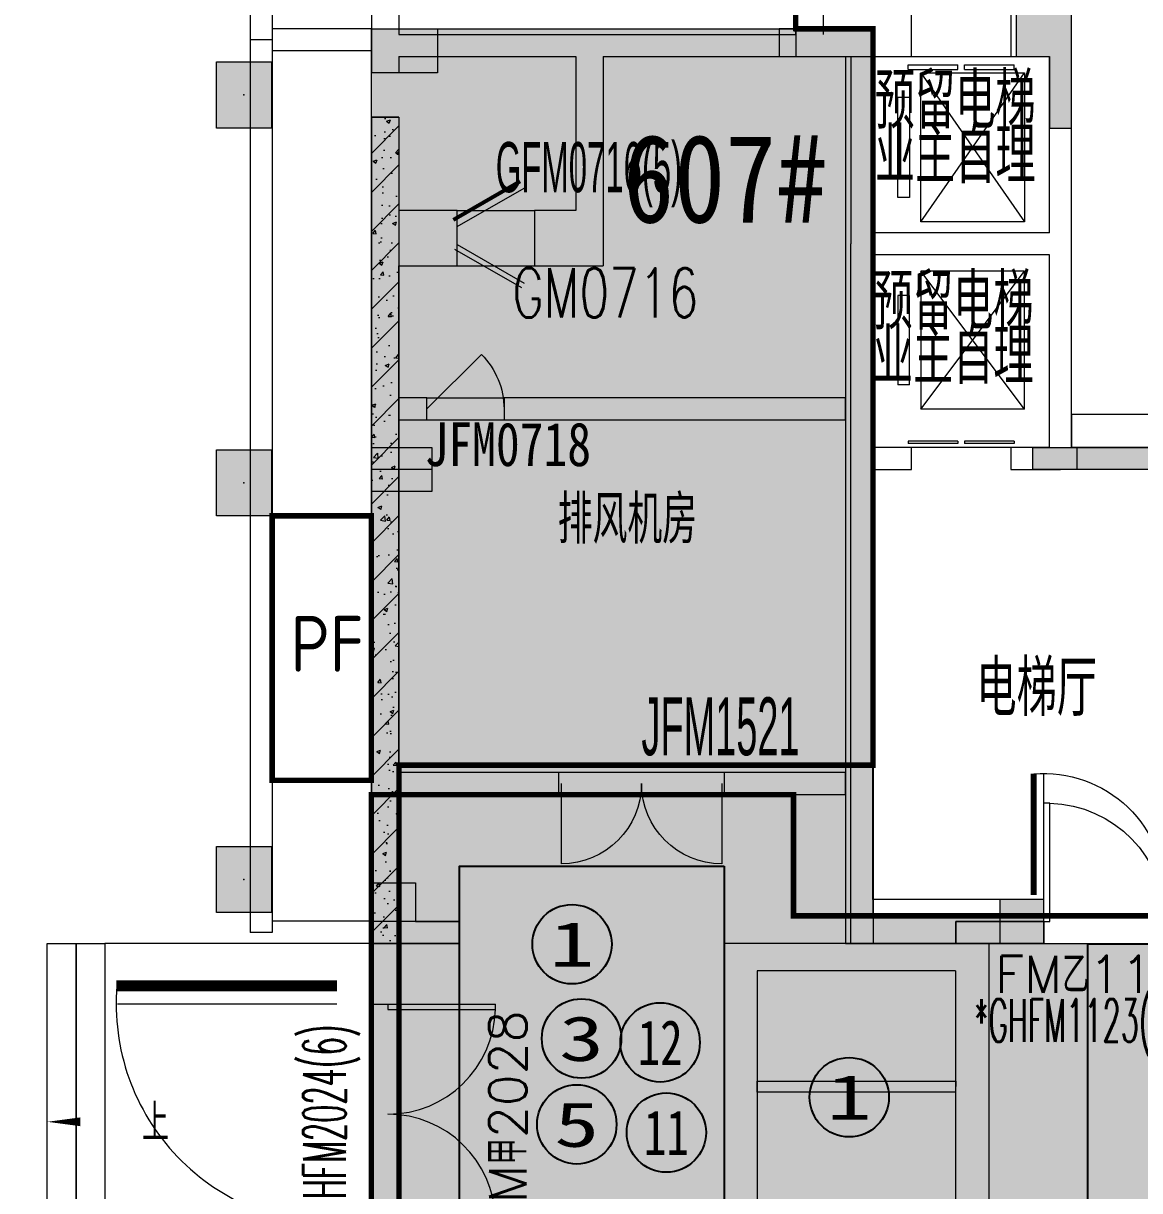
# Model space of a CAD drawing. Extents: x -264757 to 86229, y 4049843 to 4347093.
# Drawn here: x -84540 to -74415, y 4154864 to 4165458 of the extents above; entities that cross this region are included whole.
import ezdxf
from ezdxf.enums import TextEntityAlignment as Align

# ---------------------------------------------------------------- set-up
doc = ezdxf.new("R2010")
doc.units = 0
doc.header["$LTSCALE"] = 1000
doc.header["$MEASUREMENT"] = 0
doc.linetypes.add('DASH', pattern=[0.35, 0.25, -0.1])
doc.layers.get('0').update_dxf_attribs({"color": 8})
for name, color, linetype in [('AX-01DK-PB01$0$AX-001DK-01-PB01-02$0$A-3-Htch(wall)', 8, 'Continuous'), ('AX-01DK-PB01$0$AX-03CK-02-PB01$0$AX-03CK-02-PB01$0$PUB_HATCH', 8, 'Continuous'), ('AX-01DK-PB01$0$AX-03CK-02-PB01$0$AX-03CK-02-PB01$0$人防$0$人防$0$A-WIND-IDEN', 8, 'Continuous'), ('AX-01DK-PB01$0$AX-03CK-02-PB01$0$AX-03CK-02-PB01$0$人防$0$人防$0$DOOR_FIRE_TEXT', 8, 'Continuous'), ('PUB_HATCH', 8, 'Continuous'), ('不利因素11-尽端停车', 7, 'Continuous'), ('不利因素12-不满足一次性出车', 7, 'Continuous'), ('不利因素3-紧邻房间出入口', 7, 'Continuous'), ('不利因素5-单面靠墙', 7, 'Continuous'), ('不利因素9-坡道上停车', 7, 'Continuous'), ('不可售车位', 255, 'Continuous'), ('普通车位', 7, 'Continuous')]:
    doc.layers.add(name, color=color, linetype=linetype)
for name, color, linetype, plot in [('AX-01DK-PB01$0$AX-001DK-01-PB01-02$0$A-3-WinF(Text)', 8, 'Continuous', False), ('AX-01DK-PB01$0$AX-03CK-02-PB01$0$AX-03CK-02-PB01$0$WINDOW_TEXT', 8, 'Continuous', False), ('AX-01DK-PB01$0$AX-03CK-02-PB01$0$AX-03CK-02-PB01$0$人防$0$WINDOW_TEXT', 8, 'Continuous', False), ('WINDOW_TEXT', 8, 'Continuous', False)]:
    doc.layers.add(name, color=color, linetype=linetype, plot=plot)
doc.layers.add('无关图层', color=8, linetype='Continuous', lineweight=0)
doc.layers.add('车位归属楼栋范围线', color=7, linetype='Continuous', true_color=0x19e6c7)
doc.styles.add('-宋体', font='', dxfattribs={"width": 0.8})
doc.styles.add('AX-01DK-PB01$0$AX-001DK-01-PB01-02$0$_TCH_WINDOW', font='SIMPLEX', dxfattribs={"bigfont": 'GBCBIG'})
doc.styles.add('AX-01DK-PB01$0$AX-001DK-01-PP01$0$AX-001DK-01-PP01$0$_TCH_DIM', font='SIMPLEX', dxfattribs={"bigfont": 'GBCBIG'})
doc.styles.add('AX-01DK-PB01$0$AX-03CK-02-PB01$0$AX-03CK-02-PB01$0$_TCH_DIM', font='SIMPLEX', dxfattribs={"bigfont": 'GBCBIG'})
doc.styles.add('AX-01DK-PB01$0$AX-03CK-02-PB01$0$AX-03CK-02-PB01$0$_TCH_DIM_T3', font='SIMPLEX', dxfattribs={"width": 0.705882, "bigfont": 'GBCBIG'})
doc.styles.add('AX-01DK-PB01$0$AX-03CK-02-PB01$0$AX-03CK-02-PB01$0$人防$0$_TCH_DIM', font='SIMPLEX', dxfattribs={"bigfont": 'GBCBIG'})
doc.styles.add('AX-01DK-PB01$0$AX-03CK-02-PB01$0$AX-03CK-02-PB01$0$人防$0$人防$0$_TCH_DIM', font='$ GAD E', dxfattribs={"width": 0.7, "bigfont": '$ GAD C'})
doc.styles.add('AX-01DK-PB01$0$Standard', font='gbenor.shx', dxfattribs={"bigfont": 'gbcbig.shx'})
doc.styles.add('AX-01DK-PB01$1$AX-001DK-01-PB01-02$0$黑体', font='simhei.ttf')
doc.styles.add('AX-01DK-PB01-FJ$0$AX-001DK-01-PB01-02$0$Standard', font='gbenor.shx', dxfattribs={"bigfont": 'gbcbig.shx'})
doc.styles.add('AX-ACK-P01-WALL$0$黑体', font='simhei.ttf')
doc.styles.add('SX-ACK-PB01-WNC-ALL$0$黑体', font='simhei.ttf')
doc.styles.add('黑体', font='simhei.ttf')
doc.styles.get('-宋体').set_extended_font_data('SimSun')

# ---------------------------------------------------------------- blocks, each defined once
blk = doc.blocks.new('A$C7e5eb487')
at = {"layer": '普通车位', "true_color": 0xf18f8e}
h = blk.add_hatch(color=11, dxfattribs=at)
h.dxf.hatch_style = 1
h.paths.add_polyline_path([(2400, 0), (2400, -5300), (0, -5300), (0, 0)])
blk = doc.blocks.new('普通车位')
at = {"layer": '无关图层'}
for p, q in [((-2.253, 3.186), (0.077, 3.764)), ((1.352, -1.38), (0.077, 3.764)), ((-1.889, 2.967), (-0.142, 3.4)), ((1.001, -1.21), (-0.142, 3.4)), ((-0.977, -1.958), (-2.253, 3.186)), ((-0.746, -1.643), (-1.889, 2.967)), ((-0.746, -1.643), (1.001, -1.21)), ((-0.977, -1.958), (1.352, -1.38))]:
    blk.add_line(p, q, dxfattribs=at)
for points in [[(0.074, 2.527), (0.879, 1.777)], [(-1.673, 2.094), (-2.033, 1.054)]]:
    blk.add_lwpolyline(points, dxfattribs=at)
blk.add_lwpolyline([(0.76, -0.239), (-0.987, -0.673), (-1.011, -0.575), (0.736, -0.142)], close=True, dxfattribs=at)
for centre, start, end in [((0.074, 2.527), 283.9287, 316.9845), ((-1.673, 2.094), 250.873, 283.9287)]:
    blk.add_arc(centre, 1.1, start, end, dxfattribs=at)
at = {"layer": '普通车位', "xscale": -0.0009999999999999812, "yscale": 0.0009999999999999812, "zscale": 0.0009999999999999812, "rotation": 13.92873520577783}
blk.add_blockref('A$C7e5eb487', (0.077, 3.764), dxfattribs=at)
blk = doc.blocks.new('SX-ACK-PB01-WNC-ALL$0$20200722.21182536')
at = {"layer": '不利因素3-紧邻房间出入口', "true_color": 0xe4d218}
h = blk.add_hatch(color=52, dxfattribs=at)
h.dxf.hatch_style = 1
edge = h.paths.add_edge_path()
edge.add_arc((360, 360), 360, 0, 360)
at = {"layer": '不利因素3-紧邻房间出入口'}
blk.add_circle((360, 360), 360, dxfattribs=at)
at = {"layer": '不利因素3-紧邻房间出入口', "style": 'SX-ACK-PB01-WNC-ALL$0$黑体', "width": 1.390625}
blk.add_text('3', height=407, dxfattribs=at).set_placement((156, 156), (564, 156), align=Align.FIT)
blk = doc.blocks.new('SX-ACK-PB01-WNC-ALL$0$20200722.21183209')
at = {"layer": '不利因素5-单面靠墙', "true_color": 0x6d711d}
h = blk.add_hatch(color=66, dxfattribs=at)
h.dxf.hatch_style = 1
edge = h.paths.add_edge_path()
edge.add_arc((360, 360), 360, 0, 360)
at = {"layer": '不利因素5-单面靠墙'}
blk.add_circle((360, 360), 360, dxfattribs=at)
at = {"layer": '不利因素5-单面靠墙', "style": 'SX-ACK-PB01-WNC-ALL$0$黑体', "width": 1.390625}
blk.add_text('5', height=407, dxfattribs=at).set_placement((156, 156), (564, 156), align=Align.FIT)
blk = doc.blocks.new('20200722.21185040')
at = {"layer": '不利因素11-尽端停车', "true_color": 0xf21b23}
h = blk.add_hatch(color=240, dxfattribs=at)
h.dxf.hatch_style = 1
edge = h.paths.add_edge_path()
edge.add_arc((360, 360), 360, 0, 360)
at = {"layer": '不利因素11-尽端停车'}
blk.add_circle((360, 360), 360, dxfattribs=at)
at = {"layer": '不利因素11-尽端停车', "style": '黑体', "width": 0.695313}
blk.add_text('11', height=407.3, dxfattribs=at).set_placement((156, 156), (564, 156), align=Align.FIT)
blk = doc.blocks.new('20200722.21185335')
at = {"layer": '不利因素12-不满足一次性出车', "true_color": 0x201adc}
h = blk.add_hatch(color=182, dxfattribs=at)
h.dxf.hatch_style = 1
edge = h.paths.add_edge_path()
edge.add_arc((360, 360), 360, 0, 360)
at = {"layer": '不利因素12-不满足一次性出车'}
blk.add_circle((360, 360), 360, dxfattribs=at)
at = {"layer": '不利因素12-不满足一次性出车', "style": '黑体', "width": 0.695313}
blk.add_text('12', height=407.3, dxfattribs=at).set_placement((156, 156), (564, 156), align=Align.FIT)
blk = doc.blocks.new('销控车位')
at = {"layer": '不可售车位', "true_color": 0x757b8a}
h = blk.add_hatch(color=8, dxfattribs=at)
h.dxf.hatch_style = 1
h.paths.add_polyline_path([(2400, 0), (2400, -5300), (0, -5300), (0, 0)])
at = {"layer": '不可售车位', "color": 8, "true_color": 0x757b8a}
blk.add_lwpolyline([(2400, 0), (2400, -5300), (0, -5300), (0, 0)], close=True, dxfattribs=at)
blk = doc.blocks.new('sadfsadfasf')
at = {"layer": '不可售车位', "true_color": 0x757b8a}
h = blk.add_hatch(color=8, dxfattribs=at)
h.dxf.hatch_style = 1
h.paths.add_polyline_path([(2400, 6000), (2400, 0), (0, 0), (0, 6000)])
at = {"layer": '不可售车位', "color": 8, "true_color": 0x757b8a}
blk.add_lwpolyline([(2400, 6000), (2400, 0), (0, 0), (0, 6000)], close=True, dxfattribs=at)
blk = doc.blocks.new('AX-01DK-PB01-RFTC')
at = {"layer": '无关图层'}
h = blk.add_hatch(color=251, dxfattribs=at)
h.dxf.hatch_style = 1
h.paths.add_polyline_path([(19773, -61220), (19773, -62171), (18423, -62170), (18423, -70471), (12324, -70471), (12323, -62170), (7773, -62170), (7777, -120370), (8177, -120370), (8177, -120315), (14323, -119683), (14322, -126122), (25972, -126122), (25972, -124922), (26822, -124926), (26822, -122452), (33923, -122452), (33923, -124922), (34773, -124922), (34773, -126122), (41373, -126125), (41373, -124372), (41823, -124372), (41823, -122152), (41447, -122152), (41447, -120270), (48923, -120270), (48923, -123125), (49323, -123125), (49323, -124675), (51824, -124674), (51824, -124055), (54717, -124055), (54717, -125871), (56816, -125871), (56816, -116250), (55967, -116250), (55967, -111420), (63072, -111420), (63072, -103570), (62080, -103570), (62073, -94584), (64569, -94584), (64573, -65385), (66999, -65385), (67002, -52470), (67402, -52470), (67397, -31965), (65807, -31965), (65807, -26418), (68456, -26418), (68457, -17070), (67422, -17070), (67422, -13843), (60301, -13843), (60302, -3770), (55750, -3770), (55750, -12070), (49652, -12070), (49649, -9275), (45355, -9275), (45349, -3821), (40751, -3820), (40750, -12070), (34663, -12070), (34649, -3820), (25757, -3820), (25757, -12071), (19650, -12071), (19650, -3820), (10752, -3820), (10751, -12072), (4662, -12071), (4661, -3769), (4150, -3770), (100, -3769), (100, -23171), (-701, -23171), (-701, -29550), (100, -29550), (11250, -29550), (11250, -32020), (12100, -32020), (12100, -32970), (10750, -32970), (10754, -41272), (4647, -41271), (4650, -32970), (1953, -32970), (1953, -34670), (100, -34670), (100, -57801), (9743, -57801), (9743, -57272), (13567, -57272), (13567, -56751), (15417, -56751), (15416, -58750), (18923, -58750), (18923, -61220)])
h.paths.add_polyline_path([(41812, -58753), (48919, -58753), (48919, -61220), (49773, -61220), (49773, -62170), (48419, -62173), (48426, -70475), (42319, -70475), (42324, -67872), (39323, -67876), (39323, -62423), (41812, -62423)], flags=16)
h.paths.add_polyline_path([(33923, -58751), (33923, -61220), (34773, -61220), (34773, -62170), (33423, -62171), (33430, -70475), (27323, -70475), (27323, -62171), (26373, -62170), (26373, -60670), (26815, -60670), (26823, -58751), (31623, -58751), (31623, -58751)], flags=16)
h.paths.add_polyline_path([(40754, -41272), (34647, -41271), (34650, -32970), (33700, -32970), (33700, -31470), (34142, -31470), (34150, -29551), (38951, -29551), (38950, -29550), (41250, -29550), (41250, -32020), (42100, -32020), (42100, -32970), (40750, -32970)], flags=16)
h.paths.add_polyline_path([(49647, -41270), (49655, -38470), (45349, -38475), (45349, -33220), (49142, -33220), (49142, -29550), (56249, -29550), (56250, -32020), (57100, -32020), (57100, -32970), (55749, -32970), (55754, -41271)], flags=16)
h.paths.add_polyline_path([(25764, -41272), (19657, -41271), (19657, -32970), (19150, -32970), (19150, -29550), (26257, -29550), (26250, -32020), (27100, -32020), (27100, -32970), (25757, -32970)], flags=16)
h.paths.add_polyline_path([(41812, -87950), (48919, -87950), (48919, -90420), (49773, -90420), (49773, -91370), (48419, -91370), (48428, -99684), (41519, -99659), (41519, -97070), (39326, -97074), (39319, -91620), (41822, -91620)], flags=16)
h.paths.add_polyline_path([(33925, -87950), (33923, -90420), (34773, -90420), (34773, -91370), (33425, -91370), (33428, -99683), (26519, -99658), (26523, -95371), (27330, -95371), (27324, -91371), (26373, -91370), (26373, -89870), (26823, -89870), (26823, -87951), (31623, -87951), (31623, -87951)], flags=16)
h.paths.add_polyline_path([(18923, -87950), (18922, -90419), (19772, -90419), (19772, -91369), (18420, -91369), (18427, -99677), (11523, -99666), (11523, -95370), (12323, -95370), (12323, -91370), (10974, -91370), (10974, -90420), (11823, -90420), (11823, -87950)], flags=16)
h.paths.add_polyline_path([(62209, -60116), (64273, -60116), (64273, -55267), (62209, -55267)], flags=16)
h.paths.add_polyline_path([(59799, -89432), (61752, -89432), (61752, -84521), (59799, -84521)], flags=16)
blk.add_lwpolyline([(7777, -120370), (7773, -62170), (12323, -62170), (12324, -70471), (18423, -70471), (18423, -62170), (19773, -62171), (19773, -61220), (18923, -61220), (18923, -58750), (15416, -58750), (15417, -56751), (13567, -56751), (13567, -57272), (9743, -57272), (9743, -57801), (100, -57801), (100, -29550), (-701, -29550), (-701, -23171), (100, -23171), (100, -3769)], dxfattribs=at)
blk = doc.blocks.new('SX-CK-PB001-WNC$0$20220215.14244236')
at = {"layer": '无关图层'}
h = blk.add_hatch(color=256, dxfattribs=at)
h.dxf.hatch_style = 1
h.paths.add_polyline_path([(600, 500), (600, 0), (0, 0), (0, 500)])
blk.add_lwpolyline([(600, 500), (600, 0), (0, 0), (0, 500)], close=True, dxfattribs=at)
blk.add_point((300, 250), dxfattribs=at)
blk = doc.blocks.new('fasdfasdfasdfasdfasdf')
at = {"layer": '不利因素9-坡道上停车', "true_color": 0xe0aa15}
h = blk.add_hatch(color=42, dxfattribs=at)
h.dxf.hatch_style = 1
edge = h.paths.add_edge_path()
edge.add_arc((-119587, 4058555), 720, 0, 360)
at = {"layer": '不利因素9-坡道上停车'}
blk.add_circle((-119587, 4058555), 720, dxfattribs=at)
at = {"layer": '不利因素9-坡道上停车', "style": 'AX-ACK-P01-WALL$0$黑体', "width": 1.390625}
blk.add_text('1', height=815, dxfattribs=at).set_placement((-119994, 4058148), (-119180, 4058148), align=Align.FIT)
blk = doc.blocks.new('AX-01DK-PB01$0$AX-001DK-01-PP01$0$AX-001DK-01-PP01$0$$DORLIB2D$00000127')
at = {"layer": '无关图层'}
for points in [[(-0.533, 0.795), (-0.533, 0.69)], [(-0.033, 0.795), (-0.533, 0.795)], [(-0.033, 0.795), (-0.033, 0.69)], [(0.533, 0.795), (0.033, 0.795)], [(0.033, 0.795), (0.033, 0.69)], [(0.533, 0.795), (0.533, 0.69)], [(-0.033, 0.69), (-0.533, 0.69)], [(0.533, 0.69), (0.033, 0.69)], [(0.5, 0.5), (-0.5, 0.5)]]:
    blk.add_lwpolyline(points, dxfattribs=at)
blk = doc.blocks.new('AX-01DK-PB01$0$$DorLib2D$00000001')
at = {"layer": '无关图层'}
for p, q in [((0.45, 0.975), (0.5, 0.975)), ((0.45, 0), (0.45, 0.975)), ((0.5, 0), (0.5, 0.975)), ((0.5, 0), (0.45, 0))]:
    blk.add_line(p, q, dxfattribs=at)
at = {"layer": '无关图层', "lineweight": 13}
blk.add_arc((0.475, 0), 0.975, 91.46928, 180, dxfattribs=at)
blk = doc.blocks.new('AX-01DK-PB01$0$AX-001DK-01-PB01-02$0$$DorLib2D$00000002')
at = {"layer": '无关图层'}
for p, q in [((-0.5, 0), (-0.5, 0.4875)), ((-0.475, 0.4875), (-0.5, 0.4875)), ((-0.475, 0), (-0.475, 0.4875)), ((0.475, 0), (0.475, 0.4875)), ((0.475, 0.4875), (0.5, 0.4875)), ((0.5, 0), (0.5, 0.4875)), ((-0.5, 0), (-0.475, 0)), ((0.5, 0), (0.475, 0))]:
    blk.add_line(p, q, dxfattribs=at)
at = {"layer": '无关图层', "lineweight": 13}
for centre, start, end in [((-0.4875, 0), 0, 88.5307), ((0.4875, 0), 91.4693, 180)]:
    blk.add_arc(centre, 0.4875, start, end, dxfattribs=at)
blk = doc.blocks.new('AX-01DK-PB01$0$AX-03CK-02-PB01$0$AX-03CK-02-PB01$0$$U_DORLIB2D$00000009')
at = {"layer": '无关图层'}
blk.add_line((0.5, 0.2191), (0.5, 1.2134), dxfattribs=at)
at = {"layer": '无关图层', "const_width": 0.05}
blk.add_lwpolyline([(0.5833, 0.2191), (0.5833, 1.2191)], dxfattribs=at)
at = {"layer": '无关图层'}
blk.add_arc((0.5, 0.2191), 1.0009, 85.224, 182.3859, dxfattribs=at)
blk = doc.blocks.new('AX-01DK-PB01$0$AX-03CK-02-PB01$0$AX-03CK-02-PB01$0$人防$0$人防$0$$DorLib2D$00000191')
at = {"layer": '无关图层'}
blk.add_line((-0.5, 0.15), (0.366, 0.65), dxfattribs=at)
at = {"layer": '无关图层', "const_width": 0.05}
blk.add_lwpolyline([(-0.55, 0.237), (0.316, 0.737)], dxfattribs=at)
blk = doc.blocks.new('AX-01DK-PB01$0$AX-03CK-02-PB01$0$AX-03CK-02-PB01$0$人防$0$人防$0$$DorLib2D$00000004')
at = {"layer": '无关图层'}
for p, q in [((-0.485, 0), (-0.485, 0.485)), ((0.485, 0), (0.485, 0.485))]:
    blk.add_line(p, q, dxfattribs=at)
at = {"layer": '无关图层', "lineweight": 13}
for centre, start, end in [((-0.485, 0), 0, 90), ((0.485, 0), 90, 180)]:
    blk.add_arc(centre, 0.485, start, end, dxfattribs=at)
blk = doc.blocks.new('AX-01DK-PB01$0$AX-03CK-02-PB01$0$AX-03CK-02-PB01$0$人防$0$$DorLib2D$00000181')
at = {"layer": '无关图层'}
for p, q in [((-0.533, 0.141), (0.333, 0.641)), ((-0.5, 0.083), (0.366, 0.583))]:
    blk.add_line(p, q, dxfattribs=at)
blk = doc.blocks.new('_FZH')
blk.add_lwpolyline([(-0.5, -0.5), (0.5, -0.5), (0.5, 0.5), (-0.5, 0.5)], close=True)
at = {"layer": 'PUB_HATCH'}
blk.add_solid([(-0.5, -0.5), (0.5, -0.5), (-0.5, 0.5), (0.5, 0.5)], dxfattribs=at)
blk = doc.blocks.new('$DorLib2D$00000114')
at = {"layer": '无关图层'}
blk.add_line((0.5, 0), (-0.207, 0.707), dxfattribs=at)
blk.add_arc((0.5, 0), 1, 135, 180, dxfattribs=at)

msp = doc.modelspace()

# ---------------------------------------------------------------- hatches: boundary and pattern name
at = {"layer": 'AX-01DK-PB01$0$AX-001DK-01-PB01-02$0$A-3-Htch(wall)'}
for points in [[(-81133.6, 4165158), (-81383.6, 4165408), (-81383.6, 4165008), (-81133.6, 4165008)], [(-81383.6, 4164608), (-81383.6, 4163633.4), (-81216.9, 4163550.1), (-81133.6, 4163758.4), (-81133.6, 4164608)], [(-81383.6, 4163633.4), (-81383.6, 4156556.7), (-81133.6, 4156556.7), (-81133.6, 4163258.4), (-81216.9, 4163550.1)]]:
    msp.add_hatch(color=256, dxfattribs=at).paths.add_polyline_path(points)
at = {"layer": 'AX-01DK-PB01$0$AX-03CK-02-PB01$0$AX-03CK-02-PB01$0$PUB_HATCH'}
for points in [[(-81383.6, 4165408), (-81133.6, 4165158), (-79530.3, 4165158), (-79405.3, 4165241.4), (-79405.3, 4165408)], [(-79405.3, 4165241.4), (-79280.3, 4165158), (-77083.6, 4165158), (-76833.6, 4165408), (-79405.3, 4165408)], [(-76833.6, 4165408), (-77083.6, 4165158), (-77083.6, 4158433), (-77000.2, 4158433.3), (-76833.6, 4158433)], [(-79405.3, 4165241.4), (-79530.3, 4165158), (-79530.3, 4163758.4), (-79280.3, 4163258.4), (-79280.3, 4165158)], [(-81133.6, 4163258.4), (-80605.3, 4163258.4), (-80605.3, 4163758.4), (-81133.6, 4163758.4), (-81216.9, 4163550.1)], [(-79530.3, 4163758.4), (-79905.3, 4163758.4), (-79905.3, 4163258.4), (-79280.3, 4163258.4)], [(-77000.2, 4158433.2), (-77083.6, 4158433.4), (-77083.6, 4157107.3), (-76833.6, 4157357.3), (-76833.6, 4158433.4)], [(-75508.2, 4157107.8), (-75683.4, 4157107.8), (-75683.4, 4157357.4), (-76833.6, 4157357.3), (-77083.6, 4157107.3), (-75508.2, 4157107.5)], [(-75283.4, 4157107.5), (-75283.4, 4157107.8), (-75508.2, 4157107.8), (-75508.2, 4157107.5)]]:
    msp.add_hatch(color=256, dxfattribs=at).paths.add_polyline_path(points)
at = {"layer": '无关图层'}
for points in [[(-75233.6, 4165158), (-75233.6, 4164508), (-75033.6, 4164508), (-75033.6, 4165758), (-75283.6, 4165758), (-75283.6, 4165558), (-75533.6, 4165558), (-75533.6, 4165158)], [(-80783.4, 4165008), (-81383.4, 4165008), (-81383.4, 4165408), (-80783.4, 4165408)], [(-77683.6, 4165408), (-77683.6, 4165158), (-76833.6, 4165158), (-76833.6, 4165408)], [(-80833.7, 4161208), (-81383.7, 4161208), (-81383.7, 4161608), (-80833.7, 4161608)], [(-74983, 4161408), (-75383, 4161408), (-75383, 4161608), (-74983, 4161608)], [(-80583.2, 4157108), (-81383.2, 4157108), (-81383.2, 4157658), (-80983.2, 4157658), (-80983.2, 4157308), (-80583.2, 4157308)], [(-76083.4, 4157308), (-75283.2, 4157308), (-75283.2, 4157108), (-76083.4, 4157108)]]:
    msp.add_hatch(color=256, dxfattribs=at).paths.add_polyline_path(points)
h = msp.add_hatch(color=256, dxfattribs=at)
h.dxf.hatch_style = 1
h.paths.add_polyline_path([(-80783.4, 4165008), (-81383.4, 4165008), (-81383.4, 4165408), (-80783.4, 4165408)])
h = msp.add_hatch(color=256, dxfattribs=at)
h.dxf.hatch_style = 1
h.paths.add_polyline_path([(-77683.6, 4165408), (-77683.6, 4165158), (-76833.6, 4165158), (-76833.6, 4165408)])
h = msp.add_hatch(dxfattribs=at)
h.set_pattern_fill('ARMORED', color=256, scale=100)
h.set_pattern_definition([(50, (-1150819.8, 3769420.52), (358.63009, -31.37607), [37.5, -412.5]), (355, (-1150819.8, 3769420.52), (-69.37567, 376.09607), [30, -330]), (100.4514, (-1150789.9, 3769417.9), (289.25469, 344.71977), [31.8701, -350.57106]), (46.1842, (-1150819.8, 3769520.52), (533.62052, -82.7595), [56.25, -618.75]), (96.6356, (-1150775.3, 3769513.63), (467.33135, 487.05894), [47.80514, -525.8565]), (351.1842, (-1150819.8, 3769520.5), (467.33097, 487.0593), [45, -495]), (21, (-1150769.8, 3769495.52), (298.453526, -201.309445), [37.5, -412.5]), (326, (-1150769.8, 3769495.52), (121.65767, 362.57502), [30, -330]), (71.4514, (-1150744.92, 3769478.75), (420.11131, 161.26525), [31.8701, -350.57106]), (37.5, (-1150819.79, 3769420.52), (6.079928, 166.446927), [0, -326, 0, -335, 0, -331.25]), (7.5, (-1150819.79, 3769420.52), (131.53477, 197.205856), [0, -191, 0, -318.5, 0, -126.25]), (327.5, (-1150931.29, 3769420.52), (266.911218, -11.277436), [0, -125, 0, -390, 0, -517.5]), (317.5, (-1150981.3, 3769420.52), (291.593085, 50.05249), [0, -162.5, 0, -259, 0, -367.5]), (45, (-1150819.8, 3769420.52), (-176.776695, 176.776695), [])])
h.paths.add_polyline_path([(-81383.4, 4164608), (-81133.4, 4164608), (-81133.4, 4157108), (-81383.4, 4157108)])
h = msp.add_hatch(color=256, dxfattribs=at)
h.dxf.hatch_style = 1
h.paths.add_polyline_path([(-80833.7, 4161608), (-80833.7, 4161408), (-81133.4, 4161408), (-81133.1, 4161408), (-81383.1, 4161408), (-81383.4, 4161608)])
h = msp.add_hatch(color=256, dxfattribs=at)
h.dxf.hatch_style = 1
h.paths.add_polyline_path([(-73683.2, 4161408), (-73683.2, 4161008), (-73883.2, 4161008), (-73883.2, 4161408), (-75383.2, 4161408), (-75383.2, 4161608), (-75033.2, 4161608), (-75033.2, 4161608), (-72533.2, 4161608), (-72533.2, 4161608), (-72183.2, 4161608), (-72183.2, 4161408)])
h = msp.add_hatch(color=256, dxfattribs=at)
h.dxf.hatch_style = 1
h.paths.add_polyline_path([(-80583.2, 4157308), (-81383.2, 4157308), (-81383.2, 4157108), (-80583.2, 4157108)])
h = msp.add_hatch(color=256, dxfattribs=at)
h.dxf.hatch_style = 1
h.paths.add_polyline_path([(-75283.2, 4157308), (-76083.4, 4157308), (-76083.4, 4157108), (-75283.2, 4157108)])

# ---------------------------------------------------------------- linework, layer by layer
for p, q in [((-77533.6, 4169078), (-77533.6, 4165158)), ((-75033.6, 4165258), (-75033.6, 4168878)), ((-82483.6, 4167677), (-82483.6, 4165308)), ((-82283.6, 4167477), (-82283.6, 4165308)), ((-76483.6, 4165158), (-76483.6, 4165558)), ((-75583.6, 4165558), (-75583.6, 4165158)), ((-81383.6, 4165408), (-82283.6, 4165408)), ((-81383.6, 4165208), (-81383.6, 4165408)), ((-81383.6, 4165408), (-79405.3, 4165408)), ((-81383.6, 4165408), (-81383.6, 4165008)), ((-79405.3, 4165408), (-76833.6, 4165408)), ((-76833.6, 4165408), (-76833.6, 4158433)), ((-82483.6, 4165308), (-82483.6, 4157208.4)), ((-82283.6, 4165308), (-82483.6, 4165308)), ((-82283.6, 4165308), (-82283.6, 4157208.4)), ((-81383.6, 4165208), (-82283.6, 4165208)), ((-75033.6, 4163458), (-75033.6, 4165258)), ((-81133.6, 4165158), (-79530.3, 4165158)), ((-81133.6, 4165158), (-81133.6, 4165008)), ((-79530.3, 4165158), (-79530.3, 4163758.4)), ((-79280.3, 4165158), (-79280.3, 4163258.4)), ((-79280.3, 4165158), (-77083.6, 4165158)), ((-77533.6, 4165158), (-77033.6, 4165158)), ((-77083.6, 4165158), (-77083.6, 4158433)), ((-77033.6, 4165158), (-77033.6, 4163458)), ((-76833.6, 4165158), (-76833.6, 4163558)), ((-76833.6, 4165158), (-76483.6, 4165158)), ((-75583.6, 4165158), (-75233.6, 4165158)), ((-75233.6, 4163558), (-75233.6, 4165158)), ((-81133.6, 4165008), (-81383.6, 4165008)), ((-81383.6, 4164608), (-81383.6, 4163633.4)), ((-81133.6, 4164608), (-81383.6, 4164608)), ((-81133.6, 4164608), (-81133.6, 4163758.4)), ((-80605.3, 4163758.4), (-81133.6, 4163758.4)), ((-80605.3, 4163258.4), (-80605.3, 4163758.4)), ((-80605.3, 4163758.4), (-79905.3, 4163758.4)), ((-79530.3, 4163758.4), (-79905.3, 4163758.4)), ((-79905.3, 4163758.4), (-79905.3, 4163258.4)), ((-81383.6, 4163633.4), (-81383.6, 4156556.7)), ((-75233.6, 4163558), (-76833.6, 4163558)), ((-77033.6, 4161508), (-77033.6, 4163458)), ((-75033.6, 4161608), (-75033.6, 4163458)), ((-75233.6, 4163358), (-76833.6, 4163358)), ((-76833.6, 4161608), (-76833.6, 4163358)), ((-75233.6, 4161608), (-75233.6, 4163358)), ((-81133.6, 4163258.4), (-80605.3, 4163258.4)), ((-81133.6, 4156556.7), (-81133.6, 4163258.4)), ((-80605.3, 4163258.4), (-79905.3, 4163258.4)), ((-79905.3, 4163258.4), (-79280.3, 4163258.4)), ((-75458.6, 4163208), (-76398.6, 4163208)), ((-76398.6, 4163208), (-76398.6, 4161958)), ((-76398.6, 4161958), (-75458.6, 4163208)), ((-75458.6, 4161958), (-76398.6, 4163208)), ((-75458.6, 4161958), (-75458.6, 4163208)), ((-76503.6, 4162988), (-76608.6, 4162988)), ((-76608.6, 4162988), (-76608.6, 4162178)), ((-76503.6, 4162178), (-76503.6, 4162988)), ((-76503.6, 4162178), (-76608.6, 4162178)), ((-80880.3, 4162058.4), (-81133.4, 4162058.4)), ((-81133.4, 4162058.4), (-81133.4, 4161858.4)), ((-80880.3, 4161858.4), (-80880.3, 4162058.4)), ((-80880.3, 4162058.4, 0), (-80180.3, 4162058.4, 0)), ((-77083.8, 4162058.4), (-80180.3, 4162058.4)), ((-80180.3, 4162058.4), (-80180.3, 4161858.4)), ((-77083.8, 4161858.4), (-77083.8, 4162058.4)), ((-81133.4, 4161858.4), (-80880.3, 4161858.4)), ((-80880.3, 4161858.4, 0), (-80180.3, 4161858.4, 0)), ((-80180.3, 4161858.4), (-77083.8, 4161858.4)), ((-76483.6, 4161608), (-76833.6, 4161608)), ((-76483.6, 4161408), (-76483.6, 4161608)), ((-75233.6, 4161608), (-75583.6, 4161608)), ((-75583.6, 4161608), (-75583.6, 4161408)), ((-73783.2, 4161608), (-75033.6, 4161608)), ((-77033.6, 4157108), (-77033.6, 4161508)), ((-76833.6, 4157508), (-76833.6, 4161408)), ((-76833.6, 4161408), (-76483.6, 4161408)), ((-75583.6, 4161408), (-75133.6, 4161408)), ((-73883.2, 4161408), (-75133.6, 4161408)), ((-79683.4, 4158658.4), (-81133.4, 4158658.4)), ((-81133.4, 4158658.4), (-81133.4, 4158458.4)), ((-79683.4, 4158458.4), (-79683.4, 4158658.4)), ((-78183.4, 4158658.4), (-79683.4, 4158658.4)), ((-77083.6, 4158658.4), (-78183.4, 4158658.4)), ((-78183.4, 4158658.4), (-78183.4, 4158458.4)), ((-77083.6, 4158458.4), (-77083.6, 4158658.4)), ((-81133.4, 4158458.4), (-79683.4, 4158458.4)), ((-78183.4, 4158458.4), (-79683.4, 4158458.4)), ((-78183.4, 4158458.4), (-77083.6, 4158458.4)), ((-77083.6, 4158433.4), (-77083.6, 4157107.3)), ((-76833.6, 4158433.4), (-76833.6, 4157357.3)), ((-75283.2, 4157508), (-76833.6, 4157508)), ((-75283.4, 4157107.5), (-75283.4, 4157507.5)), ((-75283.2, 4157108), (-75283.2, 4157508)), ((-76833.6, 4157357.3), (-75683.4, 4157357.4)), ((-81383.6, 4157308.4), (-82283.6, 4157308.4)), ((-81383.6, 4157108.4), (-81383.6, 4157308.4)), ((-82283.6, 4157208.4), (-82483.6, 4157208.4)), ((-84323.1, 4153958.4), (-84323.1, 4157108.4)), ((-84323.1, 4157108.4), (-84062.6, 4157108.4)), ((-84062.6, 4153958.4), (-84062.6, 4157108.4)), ((-84062.6, 4157108.4), (-83802.2, 4157108.4)), ((-84062.6, 4157108.4), (-84062.6, 4153958.4)), ((-83802.2, 4157108.4), (-83802.2, 4153958.4)), ((-82483.6, 4157108.4), (-83802.2, 4157108.4)), ((-81383.6, 4157108.4), (-82483.6, 4157108.4)), ((-77083.6, 4157107.3), (-75508.2, 4157107.5)), ((-77033.6, 4157108), (-75283.2, 4157108)), ((-75508.2, 4157107.5), (-75283.4, 4157107.5)), ((-75283.4, 4157107.5), (-74183.4, 4157107.7)), ((-81383.6, 4156556.7), (-81383.6, 4154556.7)), ((-81383.6, 4156556.7), (-81133.6, 4156556.7))]:
    msp.add_line(p, q, dxfattribs=at)
for points in [[(-77283.8, 4165358), (-77284.3, 4166658), (-81383.9, 4166658), (-81383.9, 4165358)], [(-76398.6, 4163658), (-75458.6, 4165008)], [(-76398.6, 4165008), (-75458.6, 4163658)], [(-75458.6, 4161958), (-76398.6, 4161958)], [(-72533.6, 4161609), (-72533.6, 4161909), (-75033.6, 4161909), (-75033.6, 4161609), (-72533.6, 4161608), (-72533.6, 4161909)]]:
    msp.add_lwpolyline(points, dxfattribs=at)
for points in [[(-77534.3, 4165358), (-77534.3, 4166358), (-81133.9, 4166358), (-81133.9, 4165358)], [(-75233.6, 4165158), (-75233.6, 4164508), (-75033.6, 4164508), (-75033.6, 4165758), (-75283.6, 4165758), (-75283.6, 4165558), (-75533.6, 4165558), (-75533.6, 4165158)], [(-80783.4, 4165008), (-81383.4, 4165008), (-81383.4, 4165408), (-80783.4, 4165408)], [(-80783.4, 4165008), (-81383.4, 4165008), (-81383.4, 4165408), (-80783.4, 4165408)], [(-77683.6, 4165408), (-77683.6, 4165158), (-76833.6, 4165158), (-76833.6, 4165408)], [(-76398.6, 4165008), (-75458.6, 4165008), (-75458.6, 4163658), (-76398.6, 4163658)], [(-76608.6, 4164788), (-76503.6, 4164788), (-76503.6, 4163878), (-76608.6, 4163878)], [(-81383.4, 4164608), (-81133.4, 4164608), (-81133.4, 4157108), (-81383.4, 4157108)], [(-80833.7, 4161208), (-81383.7, 4161208), (-81383.7, 4161608), (-80833.7, 4161608)], [(-75033.2, 4161608), (-75033.2, 4161608), (-72533.2, 4161608), (-72533.2, 4161608), (-72183.2, 4161608), (-72183.2, 4161408), (-73683.2, 4161408), (-73683.2, 4161008), (-73883.2, 4161008), (-73883.2, 4161408), (-75383.2, 4161408), (-75383.2, 4161608)], [(-74983, 4161408), (-75383, 4161408), (-75383, 4161608), (-74983, 4161608)], [(-80583.2, 4157108), (-81383.2, 4157108), (-81383.2, 4157658), (-80983.2, 4157658), (-80983.2, 4157308), (-80583.2, 4157308)], [(-80583.2, 4157308), (-81383.2, 4157308), (-81383.2, 4157108), (-80583.2, 4157108)], [(-75283.2, 4157308), (-76083.4, 4157308), (-76083.4, 4157108), (-75283.2, 4157108)], [(-76083.4, 4157308), (-75283.2, 4157308), (-75283.2, 4157108), (-76083.4, 4157108)]]:
    msp.add_lwpolyline(points, close=True, dxfattribs=at)
at = {"layer": '无关图层', "ltscale": 0.5}
for points in [[(-77683.6, 4165408), (-77683.6, 4165158), (-76833.6, 4165158), (-76833.6, 4165408)], [(-80833.7, 4161608), (-80833.7, 4161408), (-81133.4, 4161408), (-81133.1, 4161408), (-81383.1, 4161408), (-81383.4, 4161608)]]:
    msp.add_lwpolyline(points, close=True, dxfattribs=at)
at = {"layer": '无关图层', "const_width": 50}
msp.add_lwpolyline([(-81383.5, 4160988), (-81383.5, 4158588), (-82283.5, 4158588), (-82283.5, 4160988)], close=True, dxfattribs=at)
at = {"layer": '无关图层'}
msp.add_lwpolyline([(-83568.7, 4155489, 0, 0, 0), (-84323.1, 4155489, 0, 80, 0), (-84023.1, 4155489, 0, 0, 0)], format="xyseb", dxfattribs=at)
at = {"layer": '车位归属楼栋范围线', "linetype": 'DASH', "ltscale": 5, "const_width": 50}
for points in [[(-33283.3, 4146883.7), (-33283.3, 4175514.4), (-29137.4, 4175514.4), (-29137.4, 4186656.6), (-44355, 4186656.6), (-44355, 4191625.1), (-47611.1, 4191625.1), (-47611.1, 4186680.1), (-55404.2, 4186680.1), (-55404.2, 4191908), (-58670.9, 4191908), (-58670.9, 4186858), (-70304.1, 4186858), (-70303.6, 4191907.5), (-77719.4, 4191908.3), (-77719.4, 4186558.3), (-88759.6, 4186558.3), (-88759.6, 4169777), (-77533.6, 4169777), (-77534.3, 4165409), (-76833.6, 4165408), (-76833.1, 4158725), (-81133.4, 4158725), (-81133.4, 4140728.4)], [(-33104.2, 4146571.2), (-33104.2, 4162892), (-40122.8, 4162892), (-40122.8, 4157358), (-51685.9, 4157358), (-51685.9, 4162611.1), (-55103.6, 4162611.1), (-55103.6, 4157358.7), (-62533.5, 4157358.7), (-62533.5, 4162593.5), (-70046.2, 4162593.5), (-70046.2, 4157358.1), (-77554.5, 4157358.1), (-77554.5, 4158458.4), (-81383.7, 4158458.2), (-81383.7, 4111561.9)]]:
    msp.add_lwpolyline(points, dxfattribs=at)

# ---------------------------------------------------------------- block references
at = {"layer": '不利因素11-尽端停车'}
msp.add_blockref('20200722.21185040', (-79067.7, 4155031.3), dxfattribs=at)
at = {"layer": '不利因素12-不满足一次性出车'}
msp.add_blockref('20200722.21185335', (-79124.2, 4155849.4), dxfattribs=at)
at = {"layer": '不利因素3-紧邻房间出入口'}
msp.add_blockref('SX-ACK-PB01-WNC-ALL$0$20200722.21182536', (-79837.4, 4155885), dxfattribs=at)
at = {"layer": '不利因素5-单面靠墙'}
msp.add_blockref('SX-ACK-PB01-WNC-ALL$0$20200722.21183209', (-79880.2, 4155105.7), dxfattribs=at)
at = {"layer": '不可售车位'}
for name, p in [('sadfsadfasf', (-80583.5, 4151808)), ('销控车位', (-74883.6, 4157104.3, 0))]:
    msp.add_blockref(name, p, dxfattribs=at)
at = {"layer": '无关图层'}
msp.add_blockref('AX-01DK-PB01-RFTC', (-89156.8, 4227579.4), dxfattribs=at)
at = {"layer": '无关图层', "rotation": 90}
for p in [(-82289.6, 4164508), (-82289.6, 4160988), (-82289.6, 4157388)]:
    msp.add_blockref('SX-CK-PB001-WNC$0$20220215.14244236', p, dxfattribs=at)
at = {"layer": '无关图层'}
for p, xscale, yscale, zscale, rotation in [((-76033.6, 4165358), -900, -400, 400, 359.999999999911), ((-76033.6, 4161508), 900, 200, 200, 7.174070222237814e-09)]:
    msp.add_blockref('AX-01DK-PB01$0$AX-001DK-01-PP01$0$AX-001DK-01-PP01$0$$DORLIB2D$00000127', p, dxfattribs=dict(at, xscale=xscale, yscale=yscale, zscale=zscale, rotation=rotation))
ref = msp.add_blockref('AX-01DK-PB01$0$AX-03CK-02-PB01$0$AX-03CK-02-PB01$0$人防$0$人防$0$$DorLib2D$00000191', (-80255.3, 4163508.4), dxfattribs=dict(at, xscale=700, yscale=700, zscale=500, rotation=5.696448349184632e-06))
ref.add_attrib('A', 'GFM0716(5)', (-80255.3, 4163925.4), dxfattribs={"layer": 'AX-01DK-PB01$0$AX-03CK-02-PB01$0$AX-03CK-02-PB01$0$人防$0$人防$0$A-WIND-IDEN', "height": 455, "rotation": 0.00001, "style": 'AX-01DK-PB01$0$AX-03CK-02-PB01$0$AX-03CK-02-PB01$0$人防$0$人防$0$_TCH_DIM', "width": 0.49})
ref = msp.add_blockref('AX-01DK-PB01$0$AX-03CK-02-PB01$0$AX-03CK-02-PB01$0$人防$0$$DorLib2D$00000181', (-80255.3, 4163508.4), dxfattribs=dict(at, xscale=-700, yscale=700, zscale=150, rotation=179.9999943035796))
ref.add_attrib('A', 'GM0716', (-80104.3, 4162789.3), dxfattribs={"layer": 'AX-01DK-PB01$0$AX-03CK-02-PB01$0$AX-03CK-02-PB01$0$人防$0$WINDOW_TEXT', "height": 446.25, "rotation": 359.99999, "style": 'AX-01DK-PB01$0$AX-03CK-02-PB01$0$AX-03CK-02-PB01$0$人防$0$_TCH_DIM', "width": 0.705882})
ref = msp.add_blockref('$DorLib2D$00000114', (-80530.3, 4161958.4), dxfattribs=dict(at, xscale=-700, yscale=700, zscale=200, rotation=359.9999626027349))
ref.add_attrib('A', 'JFM0718', (-80901.3, 4161440.1), dxfattribs={"layer": 'WINDOW_TEXT', "height": 396.52, "rotation": 359.99996, "style": '-宋体', "width": 0.8})
ref = msp.add_blockref('AX-01DK-PB01$0$AX-03CK-02-PB01$0$AX-03CK-02-PB01$0$人防$0$人防$0$$DorLib2D$00000004', (-78933.4, 4158558.4), dxfattribs=dict(at, xscale=-1500, yscale=1500, zscale=200, rotation=180.0000644779758))
ref.add_attrib('A', 'JFM1521', (-78933.4, 4158815.8), dxfattribs={"layer": 'AX-01DK-PB01$0$AX-03CK-02-PB01$0$AX-03CK-02-PB01$0$人防$0$人防$0$DOOR_FIRE_TEXT', "height": 525, "rotation": 0.00006, "style": 'AX-01DK-PB01$0$AX-03CK-02-PB01$0$AX-03CK-02-PB01$0$人防$0$人防$0$_TCH_DIM', "width": 0.49})
ref = msp.add_blockref('AX-01DK-PB01$0$AX-03CK-02-PB01$0$AX-03CK-02-PB01$0$$U_DORLIB2D$00000009', (-74733.4, 4157307.6), dxfattribs=dict(at, xscale=-1100, yscale=1100, zscale=400, rotation=0.0080022691261424))
ref.add_attrib('A', '*GHFM1123(6)', (-75916.1, 4156215.7), dxfattribs={"layer": 'AX-01DK-PB01$0$AX-03CK-02-PB01$0$AX-03CK-02-PB01$0$WINDOW_TEXT', "height": 386.75, "rotation": 0.008, "style": 'AX-01DK-PB01$0$AX-03CK-02-PB01$0$AX-03CK-02-PB01$0$_TCH_DIM_T3', "width": 0.49827})
ref = msp.add_blockref('AX-01DK-PB01$0$$DorLib2D$00000001', (-74733.2, 4157308), dxfattribs=dict(at, xscale=1100, yscale=-1100, zscale=400, rotation=180.0000000004404))
ref.add_attrib('A', 'FM乙1123', (-75724.2, 4156658), dxfattribs={"layer": 'AX-01DK-PB01$0$AX-001DK-01-PB01-02$0$A-3-WinF(Text)', "height": 337.59, "style": 'AX-01DK-PB01$0$AX-001DK-01-PB01-02$0$_TCH_WINDOW'})
at = {"layer": '无关图层', "xscale": 399.9102001676802, "yscale": 400.2138775526546, "zscale": 400.2138775526546}
msp.add_blockref('_FZH', (-75483.4, 4157307.9), dxfattribs=at)
at = {"layer": '无关图层'}
ref = msp.add_blockref('AX-01DK-PB01$0$AX-03CK-02-PB01$0$AX-03CK-02-PB01$0$$U_DORLIB2D$00000009', (-81258.6, 4155556.7), dxfattribs=dict(at, xscale=-2000, yscale=-2000, zscale=250, rotation=269.9999999999425))
ref.add_attrib('A', '*GHFM2024(6)', (-81616.5, 4154480.6), dxfattribs={"layer": 'AX-01DK-PB01$0$AX-03CK-02-PB01$0$AX-03CK-02-PB01$0$WINDOW_TEXT', "height": 386.75, "rotation": 90, "style": 'AX-01DK-PB01$0$AX-03CK-02-PB01$0$AX-03CK-02-PB01$0$_TCH_DIM_T3', "width": 0.49827})
ref = msp.add_blockref('AX-01DK-PB01$0$AX-001DK-01-PB01-02$0$$DorLib2D$00000002', (-81233.5, 4155558), dxfattribs=dict(at, xscale=2000, yscale=2000, zscale=100, rotation=269.9999999999426))
ref.add_attrib('A', 'FM甲2028', (-79977.3, 4154490.8), dxfattribs={"layer": 'AX-01DK-PB01$0$AX-001DK-01-PB01-02$0$A-3-WinF(Text)', "height": 337.59, "rotation": 90, "style": 'AX-01DK-PB01$0$AX-001DK-01-PB01-02$0$_TCH_WINDOW'})
at = {"layer": '普通车位', "extrusion": (0, 0, -1), "xscale": -1000.000000000019, "yscale": 1000.00000000002, "zscale": -1000.000000000019, "rotation": 193.9287352057778}
msp.add_blockref('普通车位', (77203.2, 4155442.8), dxfattribs=at)
at = {"layer": '车位归属楼栋范围线', "xscale": 0.5, "yscale": 0.5, "zscale": 0.5}
for p in [(-19769.9, 2127823.3, 0), (-17255.4, 2126434.7, 0)]:
    msp.add_blockref('fasdfasdfasdfasdfasdf', p, dxfattribs=at)

# ---------------------------------------------------------------- texts
at = {"layer": '无关图层'}
for s, height, style, p in [('预留电梯', 506.38, 'AX-01DK-PB01$0$Standard', (-76816.5, 4164501.5)), ('业主自理', 506.38, 'AX-01DK-PB01$0$Standard', (-76816.5, 4164007.1)), ('预留电梯', 506.38, 'AX-01DK-PB01$0$Standard', (-76835.2, 4162678.8)), ('业主自理', 506.38, 'AX-01DK-PB01$0$Standard', (-76835.2, 4162184.4)), ('排风机房', 438.87, 'AX-01DK-PB01$0$AX-03CK-02-PB01$0$AX-03CK-02-PB01$0$_TCH_DIM', (-79693.1, 4160736.5)), ('PF', 506.38, 'AX-01DK-PB01-FJ$0$AX-001DK-01-PB01-02$0$Standard', (-82116.5, 4159573)), ('电梯厅', 506.38, 'AX-01DK-PB01$0$Standard', (-75895.6, 4159171.1)), ('上', 337.6, 'AX-01DK-PB01$0$AX-001DK-01-PP01$0$AX-001DK-01-PP01$0$_TCH_DIM', (-83463.7, 4155314))]:
    msp.add_text(s, height=height, dxfattribs=dict(at, style=style)).set_placement(p)
at = {"layer": '无关图层', "style": 'AX-01DK-PB01$1$AX-001DK-01-PB01-02$0$黑体', "width": 0.85}
msp.add_text('607#', height=800, dxfattribs=at).set_placement((-79099.8, 4163650.5))

doc.saveas('drawing.dxf')
